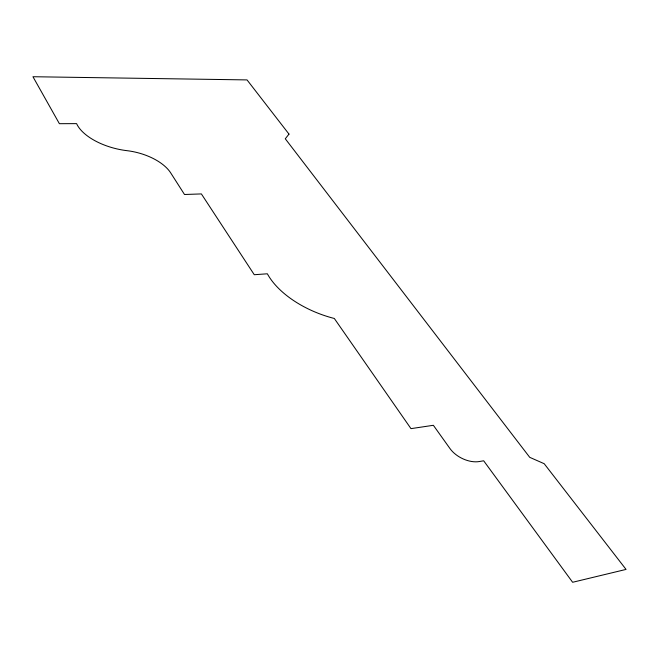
<?xml version="1.0" encoding="UTF-8"?>
<svg xmlns="http://www.w3.org/2000/svg" width="659" height="659" viewBox="0 0 659 659"><rect width="100%" height="100%" fill="white"/><g stroke="black" fill="none" stroke-linecap="round" stroke-linejoin="round"><path stroke-width="0.99" d="M288.996 134.107L285.281 138.777L529.737 457.338L544.194 463.705L626.05 569.417L572.63 582.276L483.673 460.789L479.258 461.547A22.455 13.691 27 0 1 450.006 448.598L433.367 425.294L410.977 428.638L334.319 318.47A75.999 41.97 20.1 0 1 267.356 273.79L254.267 274.721L201.382 193.919L184.504 194.496L170.557 172.674A43.222 22.67 13.9 0 0 126.932 150.664A47.119 23.329 13.8 0 1 76.601 123.628L59.392 123.694L32.95 76.724L247.034 79.912L288.996 134.107"/></g></svg>
